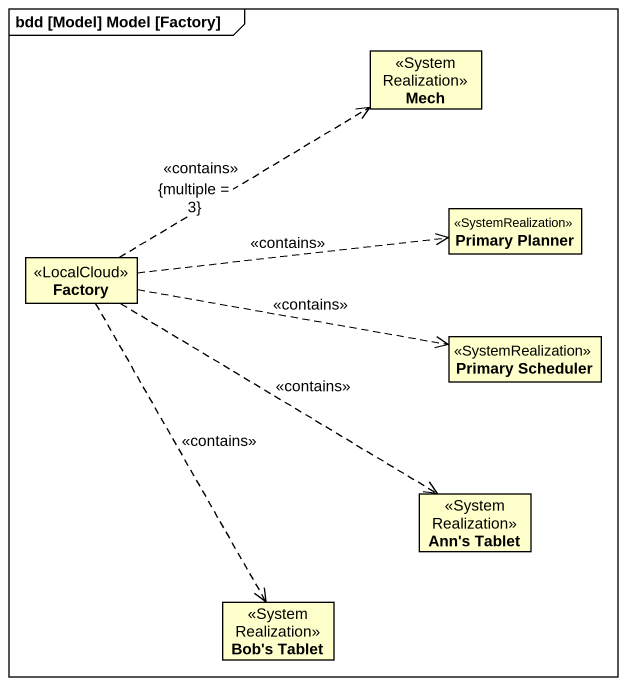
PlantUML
@startuml
mainframe bdd [Model] Model [Factory]
hide circle
hide empty members
class Mech <<SystemRealization>>
class "Primary Planner" as Primary_Planner <<SystemRealization>>
class Factory <<LocalCloud>>
class "Primary Scheduler" as Primary_Scheduler <<SystemRealization>>
class "Ann's Tablet" as Ann_s_Tablet <<SystemRealization>>
class "Bob's Tablet" as Bob_s_Tablet <<SystemRealization>>
Factory .right.> Mech : <<contains>>\n{multiple = 3}
Factory .right.> Primary_Planner : <<contains>>
Factory .right.> Primary_Scheduler : <<contains>>
Factory ..> Ann_s_Tablet : <<contains>>
Factory ..> Bob_s_Tablet : <<contains>>
@enduml
